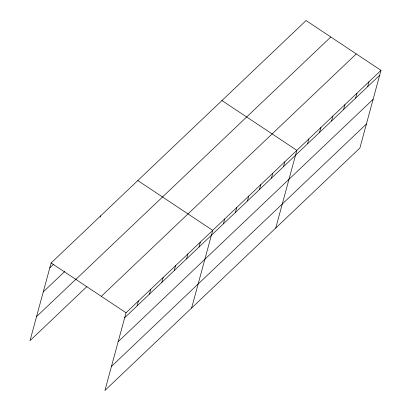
<?xml version="1.0" encoding="UTF-8"?>
<svg xmlns="http://www.w3.org/2000/svg" width="411" height="411" viewBox="0 0 411 411"><rect width="100%" height="100%" fill="white"/><g stroke="black" fill="none" stroke-linecap="round" stroke-linejoin="round"><path stroke-width="0.62" d="M380.987 70.348L126.028 312.776L104.923 390.45L359.882 148.027L380.987 70.348L306.077 20.55L51.118 262.973L30.013 340.652L86.885 286.575M100.315 217.106L100.649 215.873M137.074 305.923L138.415 301.001M149.46 294.148L150.796 289.226M161.842 282.372L163.182 277.451M174.228 270.597L175.564 265.676M186.609 258.822L187.95 253.9M198.996 247.047L200.332 242.125M191.613 308.024L212.713 230.35L137.803 180.552M223.399 223.841L224.735 218.919M235.416 212.415L236.757 207.493M247.437 200.984L248.773 196.062M259.454 189.558L260.795 184.637M271.476 178.127L272.812 173.206M283.498 166.702L284.833 161.78M275.75 228.023L296.85 150.349L221.94 100.551M307.536 143.845L308.872 138.923M319.553 132.414L320.893 127.492M331.574 120.983L332.91 116.061M343.591 109.557L344.932 104.635M355.613 98.126L356.948 93.205M367.629 86.7L368.97 81.779M49.777 267.895L53.445 264.407M43.258 291.908L64.815 271.409M36.533 316.64L75.978 279.136M75.835 279.408L330.798 36.985M101.306 296.341L356.265 53.913M124.692 317.698L379.651 75.27M118.168 341.705L373.126 99.282M111.448 366.442L366.407 124.014M51.118 262.973L126.028 312.776"/></g></svg>
